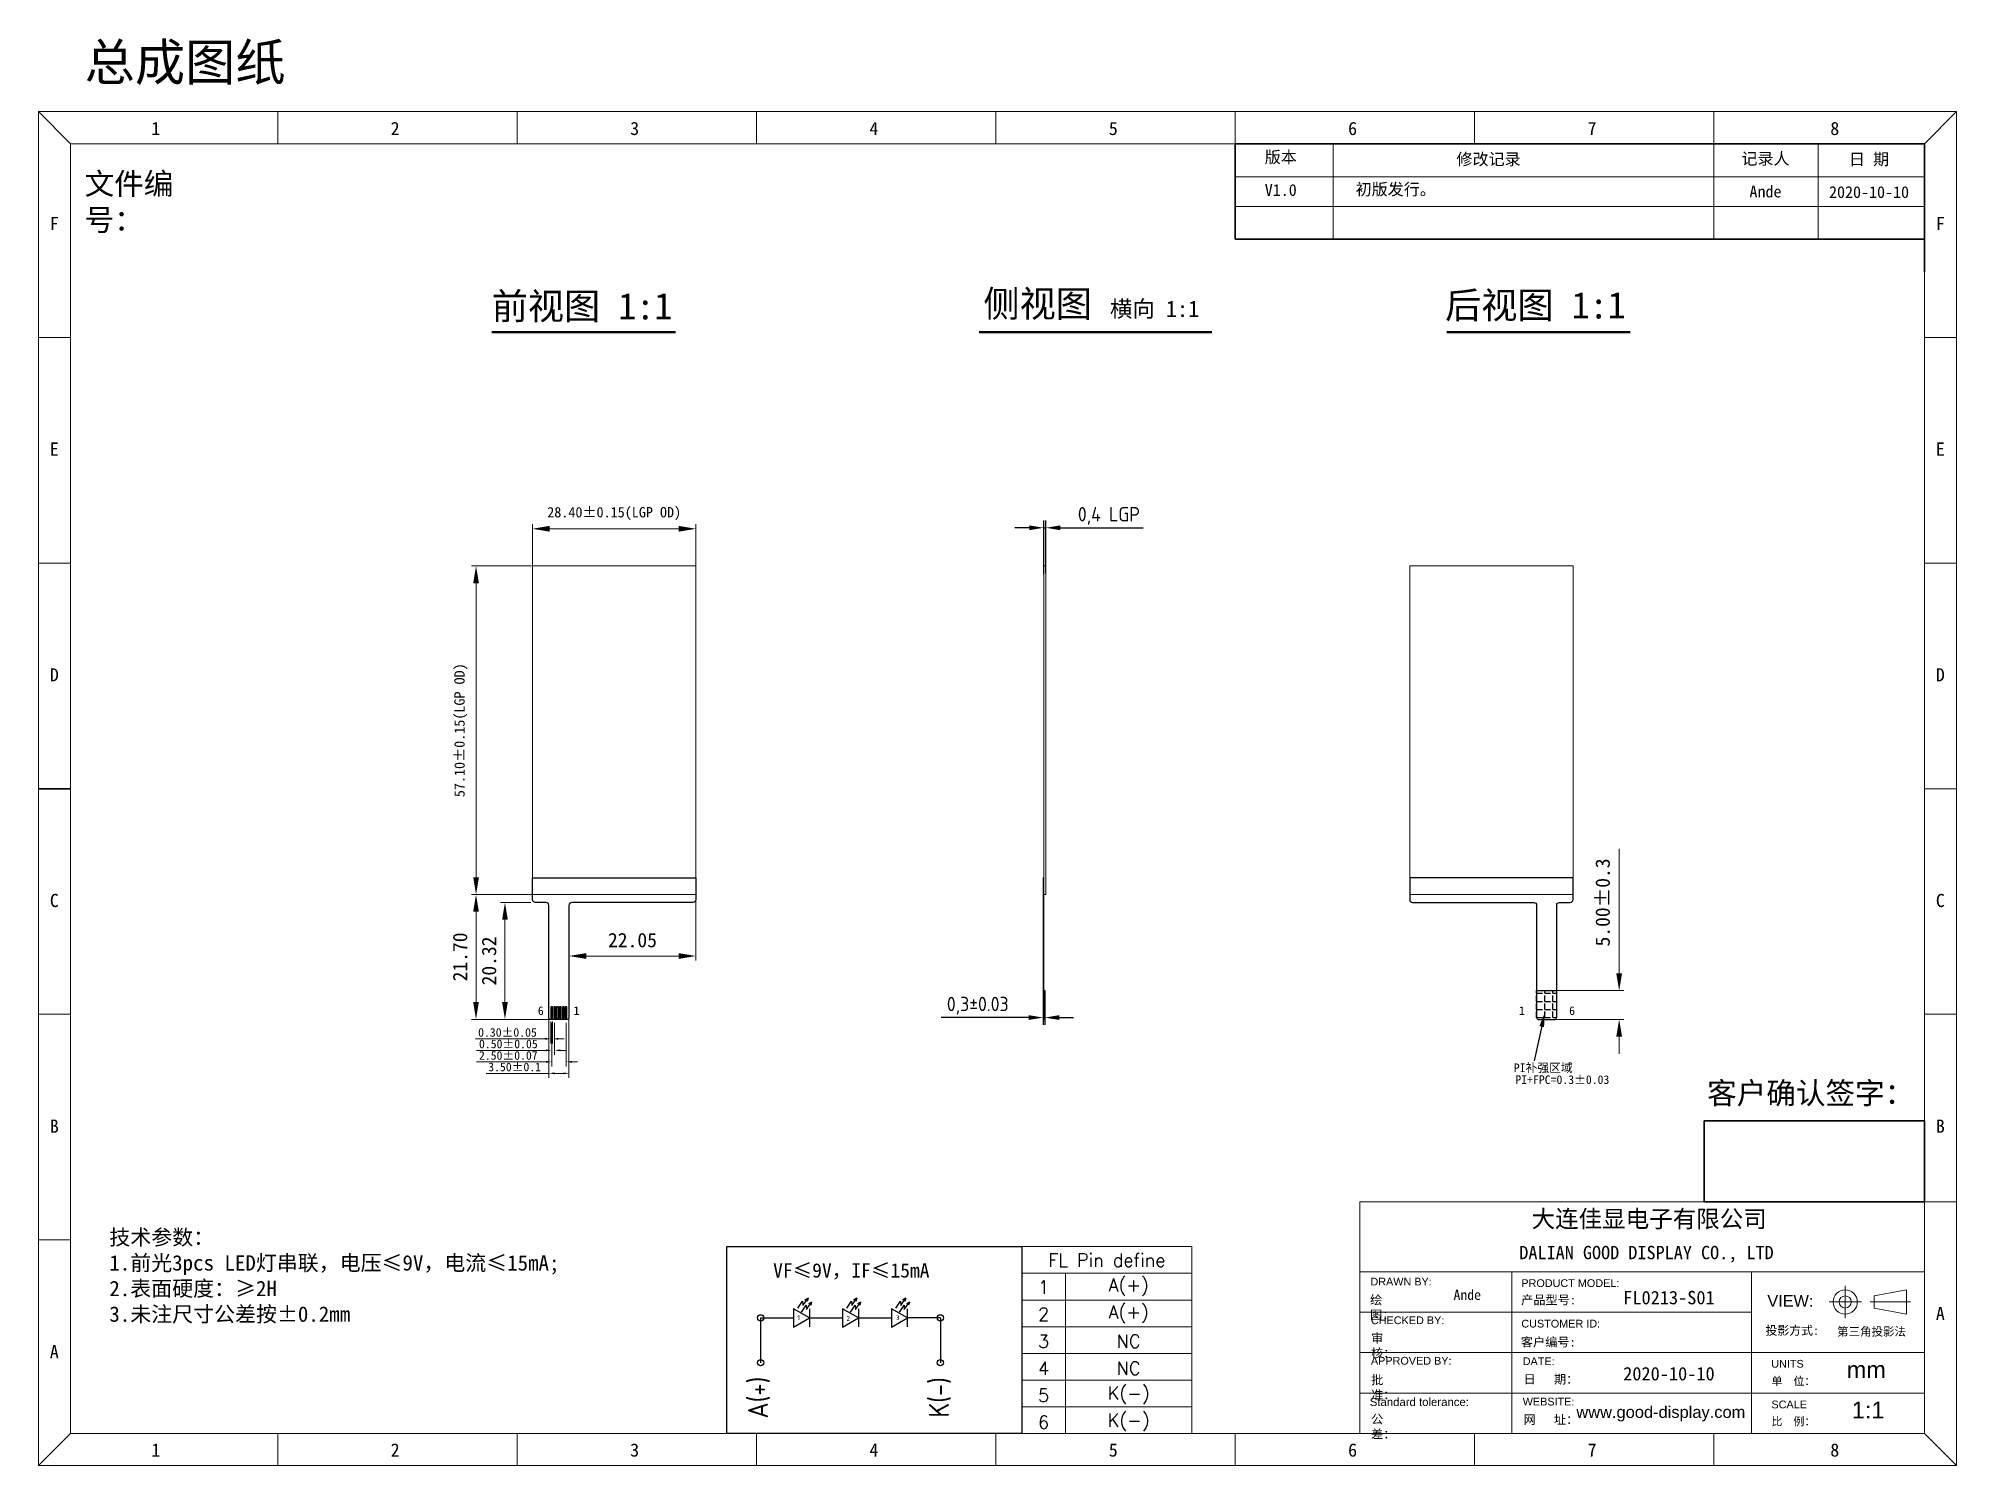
# Model space of a CAD drawing. Header units: millimetres. Extents: x 245 to 11675, y -5237 to 598.
# Drawn here: x 11342.1 to 11675.5, y -5236.6 to -4988.5 of the extents above; entities outside this region: 3.
import ezdxf
from ezdxf.enums import TextEntityAlignment as Align

# ---------------------------------------------------------------- set-up
doc = ezdxf.new("R2010")
doc.units = ezdxf.units.MM
for name, color, linetype, lineweight in [('1', 7, 'Continuous', 9), ('LG', 4, 'Continuous', 5), ('Sundenal', 4, 'Continuous', 20), ('文字', 2, 'Continuous', 20)]:
    doc.layers.add(name, color=color, linetype=linetype, lineweight=lineweight)
for name, color, linetype in [('COVERLENS', 2, 'Continuous'), ('DIM', 7, 'Continuous'), ('FPC', 5, 'Continuous'), ('SENSOR', 3, 'Continuous')]:
    doc.layers.add(name, color=color, linetype=linetype)
doc.styles.get("Standard").update_dxf_attribs({"font": 'isocp2.shx', "bigfont": 'extfont2.shx'})
doc.styles.add('STYLE1', font='arial.ttf')
doc.styles.add('YW-RD', font='romans.shx', dxfattribs={"bigfont": 'chineset.shx'})
doc.styles.add('宋体', font='')
doc.styles.get('宋体').set_extended_font_data('SimSun')
doc.dimstyles.new('ISO-25', dxfattribs={"dimtxt": 2.5, "dimasz": 2.5, "dimexe": 1.25, "dimexo": 0.625, "dimtad": 1, "dimdec": 1, "dimtxsty": 'Standard', "dimcen": 2.5, "dimadec": 0, "dimazin": 0, "dimtfac": 1, "dimtdec": 1, "dimtmove": 0, "dimatfit": 3, "dimfxl": 1, "dimarcsym": 0})
doc.dimstyles.new('Sundenal$0', dxfattribs={"dimtxt": 6, "dimasz": 3, "dimexe": 0.8, "dimexo": 0.8, "dimgap": 0.2, "dimtad": 1, "dimzin": 1, "dimdsep": 46, "dimtxsty": '宋体', "dimcen": 2.5, "dimadec": 0, "dimazin": 0, "dimtfac": 1, "dimtofl": 0, "dimtmove": 0, "dimatfit": 3, "dimfxl": 0.8, "dimtolj": 1, "dimlwd": 13, "dimlwe": 13, "dimarcsym": 0})

# ---------------------------------------------------------------- blocks, each defined once
blk = doc.blocks.new('sundenal')
at = {"layer": 'Sundenal', "color": 4}
for p, q in [((-856.5, 786.5), (-856.5, 805.7)), ((-429.2, 786.5), (-429.2, 805.7))]:
    blk.add_line(p, q, dxfattribs=at)
at = {"layer": 'Sundenal', "color": 4, "lineweight": 30}
blk.add_line((-1122.2, 402.8), (-1141.4, 402.8), dxfattribs=at)
at = {"layer": 'Sundenal', "ltscale": 0.2}
blk.add_line((-19.2, 19.2), (0, 0), dxfattribs=at)
at = {"layer": 'Sundenal', "color": 4}
for points in [[(-1122.2, 786.5), (-1141.4, 805.7)], [(-999, 805.7), (-999, 786.5)], [(-714.1, 805.7), (-714.1, 786.5)], [(-571.7, 805.7), (-571.7, 786.5)], [(-286.8, 805.7), (-286.8, 786.5)], [(-144.4, 805.7), (-144.4, 786.5)], [(-19.2, 786.5), (0, 805.7)], [(-1141.4, 671.4), (-1122.2, 671.4)], [(-19.2, 671.4), (0, 671.4)], [(-1141.4, 537.1), (-1122.2, 537.1)], [(-19.2, 537.1), (0, 537.1)], [(-19.2, 402.8), (0, 402.8)], [(-1141.4, 268.6), (-1122.2, 268.6)], [(-19.2, 268.6), (0, 268.6)], [(-19.2, 157), (0, 157)], [(-1141.4, 134.3), (-1122.2, 134.3)], [(-19.2, 115.3), (-202.5, 115.3), (-355.2, 115.3)], [(-264.7, 115.3), (-264.7, 19.2)], [(-355.2, 91.3), (-202.5, 91.3), (-122, 91.3)], [(-19.2, 43.2), (-202.5, 43.2), (-355.2, 43.2)], [(-1122.2, 19.2), (-1141.4, 0)], [(-999, 19.2), (-999, 0)], [(-856.5, 19.2), (-856.5, 0)], [(-714.1, 19.2), (-714.1, 0)], [(-571.7, 19.2), (-571.7, 0)], [(-429.2, 19.2), (-429.2, 0)], [(-286.8, 19.2), (-286.8, 0)], [(-144.4, 19.2), (-144.4, 0)]]:
    blk.add_lwpolyline(points, dxfattribs=at)
blk.add_lwpolyline([(-1141.4, 0), (0, 0), (0, 805.7), (-1141.4, 805.7)], close=True, dxfattribs=at)
at = {"layer": 'Sundenal', "ltscale": 0.2}
for points in [[(-19.2, 786.5), (-1122.2, 786.5), (-1122.2, 19.2), (-19.2, 19.2)], [(-19.2, 157), (-355.2, 157), (-355.2, 19.2), (-19.2, 19.2)]]:
    blk.add_lwpolyline(points, close=True, dxfattribs=at)
at = {"layer": 'Sundenal', "color": 4, "ltscale": 0.5}
for points in [[(-122, 115.3), (-122, 43.2), (-122, 19.2)], [(-66.3, 87.7), (-66.3, 107)], [(-75.9, 97.4), (-56.7, 97.4)], [(-27.4, 97.4), (-51.4, 97.4)], [(-355.2, 67.3), (-202.5, 67.3), (-91.9, 67.3), (-19.2, 67.3)]]:
    blk.add_lwpolyline(points, dxfattribs=at)
blk.add_lwpolyline([(-29.8, 104.6), (-29.8, 90.1), (-49, 93.7), (-49, 101)], close=True, dxfattribs=at)
for radius in [7.21, 3.61]:
    blk.add_circle((-66.3, 97.4), radius, dxfattribs=at)
at = {"layer": 'Sundenal', "color": 4, "style": '宋体'}
for s, p in [('1', (-1071.5, 795.7)), ('2', (-929.1, 795.7)), ('3', (-786.6, 795.7)), ('4', (-644.2, 795.7)), ('5', (-501.8, 795.7)), ('6', (-359.4, 795.7)), ('7', (-216.9, 795.7)), ('8', (-72.5, 795.7)), ('F', (-1131.9, 739.1)), ('F', (-9.7, 739.1)), ('E', (-1131.9, 604.9)), ('E', (-9.7, 604.9)), ('D', (-1131.9, 470.6)), ('D', (-9.7, 470.6)), ('C', (-1131.9, 336.3)), ('C', (-9.7, 336.3)), ('B', (-1131.9, 202)), ('B', (-9.7, 202)), ('A', (-9.7, 90.5)), ('A', (-1131.9, 67.8)), ('1', (-1071.5, 9.3)), ('2', (-929.1, 9.3)), ('3', (-786.6, 9.3)), ('4', (-644.2, 9.3)), ('5', (-501.8, 9.3)), ('6', (-359.4, 9.3)), ('7', (-216.9, 9.3)), ('8', (-72.5, 9.3))]:
    blk.add_text(s, height=7.85, dxfattribs=at).set_placement(p, align=Align.MIDDLE_CENTER)
at = {"layer": 'Sundenal', "color": 4}
for s, height, style, p in [('DALIAN GOOD DISPLAY CO., LTD', 7.945, '宋体', (-260.2, 126.8)), ('PRODUCT MODEL:', 4.61, 'STYLE1', (-259, 108.6)), ('CHECKED BY:', 4.61, 'STYLE1', (-348.5, 86.5)), ('CUSTOMER ID:', 4.61, 'STYLE1', (-259, 84.5)), ('APPROVED BY:', 4.61, 'STYLE1', (-348.5, 62.4))]:
    blk.add_text(s, height=height, dxfattribs=dict(at, style=style)).set_placement(p, align=Align.MIDDLE_LEFT)
at = {"layer": 'Sundenal', "color": 4, "ltscale": 0.5, "style": 'STYLE1'}
for s, height, p in [('DRAWN BY:', 4.61, (-348.8, 109.5)), ('VIEW:', 6.91, (-112.6, 98))]:
    blk.add_text(s, height=height, dxfattribs=at).set_placement(p, align=Align.MIDDLE_LEFT)
at = {"layer": 'Sundenal', "color": 4, "style": 'STYLE1'}
for s, p in [('DATE:', (-258.2, 59.8)), ('WEBSITE:', (-258.2, 35.8))]:
    blk.add_text(s, height=4.61, dxfattribs=at).set_placement(p)
at = {"layer": 'Sundenal', "color": 4, "ltscale": 0.5, "style": 'STYLE1'}
for s, p in [('UNITS', (-110.3, 58.3)), ('SCALE', (-110.2, 34.1))]:
    blk.add_text(s, height=4.61, dxfattribs=at).set_placement(p)
at = {"layer": 'Sundenal', "color": 4, "attachment_point": 1}
for s, insert, char_height, width, style in [('大连佳显电子有限公司', (-252.9, 152), 10.26, 178.739, '宋体'), ('{\\fSimSun|b0|i0|c134|p54;产品型号:}', (-259.1, 101.3), 5.314, 36.723, 'STYLE1'), ('{\\fSimSun|b0|i0|c134|p54;客户编号:}', (-259.3, 76.2), 5.314, 34.416, 'STYLE1'), ('{\\fSimSun|b0|i0|c134|p54;日   期：}', (-257.7, 54.1), 5.314, 35.853, 'STYLE1'), ('{\\fArial|b0|i0|c0|p34;Standard tolerance: }', (-349.2, 40.3), 4.84, 61.068, 'STYLE1'), ('{\\fSimSun|b0|i0|c134|p54;网   址：}', (-257.7, 30.1), 5.314, 35.853, 'STYLE1')]:
    blk.add_mtext(s, dxfattribs=dict(at, insert=insert, char_height=char_height, width=width, style=style))
at = {"layer": 'Sundenal', "color": 4, "ltscale": 0.5, "attachment_point": 1, "style": 'STYLE1'}
for s, insert, char_height, width in [('{\\fSimSun|b0|i0|c134|p54;绘   图：}', (-349, 101.3), 5.314, 29.675), ('{\\fNSimSun|b0|i0|c134|p49;投影方式:}', (-113.7, 83), 5.178, 35.331), ('{\\fSimSun|b0|i0|c134|p54;审   核：}', (-348.4, 78.5), 5.314, 30.373), ('{\\fArial|b0|i0|c0|p32;mm}', (-65.4, 62.1), 10, 23.139), ('{\\fSimSun|b0|i0|c134|p54;批   准：}', (-348.4, 53.7), 5.314, 30.375), ('{\\fNSimSun|b0|i0|c134|p49;单  位：}', (-110.2, 52.7), 4.794, 26.422), ('1:1', (-62.4, 38.1), 10, 19.29), ('{\\fSimSun|b0|i0|c134|p54;公    差：  }', (-348.4, 30.3), 5.314, 34.087), ('{\\fNSimSun|b0|i0|c134|p49;比  例：}', (-110.2, 28.7), 4.794, 25.483)]:
    blk.add_mtext(s, dxfattribs=dict(at, insert=insert, char_height=char_height, width=width))
at = {"layer": 'Sundenal', "color": 4, "lineweight": 30, "insert": (-71.1, 82.3), "char_height": 5, "width": 45.19, "attachment_point": 1, "style": '宋体'}
blk.add_mtext('第三角投影法', dxfattribs=at)
at = {"layer": 'Sundenal', "color": 4, "insert": (-176, 35.4), "char_height": 7, "width": 71.82, "attachment_point": 2}
blk.add_mtext('{\\fArial|b0|i0|c0|p34;www.good-display.com}', dxfattribs=at)
blk = doc.blocks.new('*D2')
at = {"layer": 'Defpoints', "color": 0, "transparency": 16777216}
for p in [(11430.82, -5157.59), (11434.32, -5157.59), (11430.82, -5168.4)]:
    blk.add_point(p, dxfattribs=at)
at = {"layer": 'DIM', "color": 0, "lineweight": 13, "transparency": 16777216}
for p, q in [((11430.82, -5158.39), (11430.82, -5169.2)), ((11434.32, -5158.39), (11434.32, -5169.2))]:
    blk.add_line(p, q, dxfattribs=at)
at = {"layer": 'DIM', "color": 0, "lineweight": 18, "transparency": 16777216}
for p, q in [((11430.82, -5168.4), (11419.91, -5168.4)), ((11433.32, -5168.4), (11431.82, -5168.4))]:
    blk.add_line(p, q, dxfattribs=at)
at = {"layer": 'DIM', "color": 0, "transparency": 16777216}
for points in [[(11431.82, -5168.23), (11431.82, -5168.56), (11430.82, -5168.4)], [(11433.32, -5168.23), (11433.32, -5168.56), (11434.32, -5168.4)]]:
    blk.add_solid(points, dxfattribs=at)
at = {"layer": 'DIM', "color": 0, "lineweight": 30, "transparency": 16777216, "insert": (11424.87, -5167.29), "char_height": 1.5, "attachment_point": 5, "style": '宋体'}
blk.add_mtext('\\A1;3.50±0.1', dxfattribs=at)
blk = doc.blocks.new('*D3')
at = {"layer": 'Defpoints', "color": 0, "transparency": 16777216}
for p in [(11431.32, -5158.82), (11433.82, -5158.82), (11431.32, -5166.4)]:
    blk.add_point(p, dxfattribs=at)
at = {"layer": 'DIM', "color": 0, "lineweight": 13, "transparency": 16777216}
for p, q in [((11431.32, -5159.62), (11431.32, -5167.2)), ((11433.82, -5159.62), (11433.82, -5167.2))]:
    blk.add_line(p, q, dxfattribs=at)
at = {"layer": 'DIM', "color": 0, "lineweight": 18, "transparency": 16777216}
for p, q in [((11430.32, -5166.4), (11418.23, -5166.4)), ((11434.82, -5166.4), (11435.82, -5166.4))]:
    blk.add_line(p, q, dxfattribs=at)
at = {"layer": 'DIM', "color": 0, "transparency": 16777216}
for points in [[(11430.32, -5166.23), (11430.32, -5166.56), (11431.32, -5166.4)], [(11434.82, -5166.23), (11434.82, -5166.56), (11433.82, -5166.4)]]:
    blk.add_solid(points, dxfattribs=at)
at = {"layer": 'DIM', "color": 0, "lineweight": 30, "transparency": 16777216, "insert": (11423.78, -5165.29), "char_height": 1.5, "attachment_point": 5, "style": '宋体'}
blk.add_mtext('\\A1;2.50±0.07', dxfattribs=at)
blk = doc.blocks.new('*D4')
at = {"layer": 'Defpoints', "color": 0, "transparency": 16777216}
for p in [(11431.32, -5158.82), (11431.82, -5158.82), (11431.32, -5164.4)]:
    blk.add_point(p, dxfattribs=at)
at = {"layer": 'DIM', "color": 0, "lineweight": 13, "transparency": 16777216}
for p, q in [((11431.32, -5159.62), (11431.32, -5165.2)), ((11431.82, -5159.62), (11431.82, -5165.2))]:
    blk.add_line(p, q, dxfattribs=at)
at = {"layer": 'DIM', "color": 0, "lineweight": 18, "transparency": 16777216}
for p, q in [((11430.32, -5164.4), (11418.23, -5164.4)), ((11432.82, -5164.4), (11433.82, -5164.4))]:
    blk.add_line(p, q, dxfattribs=at)
at = {"layer": 'DIM', "color": 0, "transparency": 16777216}
for points in [[(11430.32, -5164.23), (11430.32, -5164.56), (11431.32, -5164.4)], [(11432.82, -5164.23), (11432.82, -5164.56), (11431.82, -5164.4)]]:
    blk.add_solid(points, dxfattribs=at)
at = {"layer": 'DIM', "color": 0, "lineweight": 30, "transparency": 16777216, "insert": (11423.78, -5163.29), "char_height": 1.5, "attachment_point": 5, "style": '宋体'}
blk.add_mtext('\\A1;0.50±0.05', dxfattribs=at)
blk = doc.blocks.new('*D5')
at = {"layer": 'Defpoints', "color": 0, "transparency": 16777216}
for p in [(11431.17, -5158.56), (11431.47, -5158.56), (11431.17, -5162.4)]:
    blk.add_point(p, dxfattribs=at)
at = {"layer": 'DIM', "color": 0, "lineweight": 13, "transparency": 16777216}
for p, q in [((11431.17, -5159.36), (11431.17, -5163.2)), ((11431.47, -5159.36), (11431.47, -5163.2))]:
    blk.add_line(p, q, dxfattribs=at)
at = {"layer": 'DIM', "color": 0, "lineweight": 18, "transparency": 16777216}
for p, q in [((11430.17, -5162.4), (11418.08, -5162.4)), ((11432.47, -5162.4), (11433.47, -5162.4))]:
    blk.add_line(p, q, dxfattribs=at)
at = {"layer": 'DIM', "color": 0, "transparency": 16777216}
for points in [[(11430.17, -5162.23), (11430.17, -5162.56), (11431.17, -5162.4)], [(11432.47, -5162.23), (11432.47, -5162.56), (11431.47, -5162.4)]]:
    blk.add_solid(points, dxfattribs=at)
at = {"layer": 'DIM', "color": 0, "lineweight": 30, "transparency": 16777216, "insert": (11423.63, -5161.29), "char_height": 1.5, "attachment_point": 5, "style": '宋体'}
blk.add_mtext('\\A1;0.30±0.05', dxfattribs=at)
blk = doc.blocks.new('*D6')
at = {"layer": 'Defpoints', "color": 0, "transparency": 16777216}
for p in [(11604.22, -5154.02), (11616.82, -5154.02), (11604.22, -5159.02)]:
    blk.add_point(p, dxfattribs=at)
at = {"layer": 'DIM', "color": 0, "lineweight": 13, "transparency": 16777216}
for p, q in [((11616.82, -5151.02), (11616.82, -5129.36)), ((11605.02, -5154.02), (11617.62, -5154.02)), ((11605.02, -5159.02), (11617.62, -5159.02)), ((11616.82, -5162.02), (11616.82, -5165.02))]:
    blk.add_line(p, q, dxfattribs=at)
at = {"layer": 'DIM', "color": 0, "transparency": 16777216}
for points in [[(11616.32, -5151.02), (11617.32, -5151.02), (11616.82, -5154.02)], [(11616.32, -5162.02), (11617.32, -5162.02), (11616.82, -5159.02)]]:
    blk.add_solid(points, dxfattribs=at)
at = {"layer": 'DIM', "color": 0, "lineweight": 30, "transparency": 16777216, "insert": (11613.97, -5138.69), "char_height": 2.5, "attachment_point": 5, "rotation": 90, "style": '宋体'}
blk.add_mtext('\\A1;5.00±0.3', dxfattribs=at)
blk = doc.blocks.new('*D9')
at = {"layer": 'Defpoints', "color": 0, "transparency": 16777216}
for p in [(11456.37, -5073.75), (11427.97, -5082.13), (11456.37, -5081.57)]:
    blk.add_point(p, dxfattribs=at)
at = {"layer": 'DIM', "color": 0, "lineweight": 13, "transparency": 16777216}
for p, q in [((11427.97, -5081.33), (11427.97, -5072.95)), ((11456.37, -5080.77), (11456.37, -5072.95)), ((11430.97, -5073.75), (11453.37, -5073.75))]:
    blk.add_line(p, q, dxfattribs=at)
at = {"layer": 'DIM', "color": 0, "transparency": 16777216}
for points in [[(11430.97, -5073.25), (11430.97, -5074.25), (11427.97, -5073.75)], [(11453.37, -5073.25), (11453.37, -5074.25), (11456.37, -5073.75)]]:
    blk.add_solid(points, dxfattribs=at)
at = {"layer": 'DIM', "color": 0, "lineweight": 30, "transparency": 16777216, "insert": (11442.17, -5071.11), "char_height": 3, "attachment_point": 5, "style": '宋体'}
blk.add_mtext('\\A1;{\\H0.6x;28.40±0.15(LGP OD)}', dxfattribs=at)
blk = doc.blocks.new('*D13')
at = {"layer": 'Defpoints', "color": 0, "transparency": 16777216}
for p in [(11418.17, -5080.21), (11428.6, -5080.21), (11429.22, -5137.31)]:
    blk.add_point(p, dxfattribs=at)
at = {"layer": 'DIM', "color": 0, "lineweight": 13, "transparency": 16777216}
for p, q in [((11427.8, -5080.21), (11417.37, -5080.21)), ((11418.17, -5134.31), (11418.17, -5083.21)), ((11428.42, -5137.31), (11417.37, -5137.31))]:
    blk.add_line(p, q, dxfattribs=at)
at = {"layer": 'DIM', "color": 0, "transparency": 16777216}
for points in [[(11417.67, -5083.21), (11418.67, -5083.21), (11418.17, -5080.21)], [(11417.67, -5134.31), (11418.67, -5134.31), (11418.17, -5137.31)]]:
    blk.add_solid(points, dxfattribs=at)
at = {"layer": 'DIM', "color": 0, "lineweight": 30, "transparency": 16777216, "insert": (11415.53, -5108.76), "char_height": 3, "attachment_point": 5, "rotation": 90, "style": '宋体'}
blk.add_mtext('\\A1;{\\H0.6x;57.10±0.15(LGP OD)}', dxfattribs=at)
blk = doc.blocks.new('*D19')
at = {"layer": 'COVERLENS', "color": 0, "lineweight": -2, "ltscale": 0.2, "transparency": 16777216}
for p, q in [((11514.21, -5158.7), (11498.98, -5158.7)), ((11516.71, -5158.45), (11516.71, -5159.95)), ((11517.01, -5158.7), (11516.71, -5158.7)), ((11517.01, -5158.45), (11517.01, -5159.95)), ((11519.51, -5158.7), (11522.01, -5158.7))]:
    blk.add_line(p, q, dxfattribs=at)
at = {"layer": 'COVERLENS', "color": 0, "ltscale": 0.2, "transparency": 16777216}
for points in [[(11514.21, -5158.28), (11514.21, -5159.11), (11516.71, -5158.7)], [(11519.51, -5158.28), (11519.51, -5159.11), (11517.01, -5158.7)]]:
    blk.add_solid(points, dxfattribs=at)
at = {"layer": 'Defpoints', "color": 0, "ltscale": 0.2, "transparency": 16777216}
for p in [(11516.71, -5157.83), (11516.71, -5158.7), (11517.01, -5157.83)]:
    blk.add_point(p, dxfattribs=at)
at = {"layer": 'COVERLENS', "color": 0, "ltscale": 0.2, "transparency": 16777216, "insert": (11505.35, -5156.63), "char_height": 2.5, "attachment_point": 5}
blk.add_mtext('0,3{\\Fisocp2,extfont2|c134;%%P0.03}', dxfattribs=at)
blk = doc.blocks.new('*D22')
at = {"layer": 'Defpoints', "color": 0, "ltscale": 0.2, "transparency": 16777216}
for p in [(11517.21, -5073.57), (11516.81, -5082.24), (11517.21, -5082.07)]:
    blk.add_point(p, dxfattribs=at)
at = {"layer": 'DIM', "color": 0, "lineweight": -2, "ltscale": 0.2, "transparency": 16777216}
for p, q in [((11514.31, -5073.57), (11511.81, -5073.57)), ((11516.81, -5081.62), (11516.81, -5072.32)), ((11516.81, -5073.57), (11517.21, -5073.57)), ((11517.21, -5081.45), (11517.21, -5072.32)), ((11519.71, -5073.57), (11534.09, -5073.57))]:
    blk.add_line(p, q, dxfattribs=at)
at = {"layer": 'DIM', "color": 0, "ltscale": 0.2, "transparency": 16777216}
for points in [[(11514.31, -5073.16), (11514.31, -5073.99), (11516.81, -5073.57)], [(11519.71, -5073.16), (11519.71, -5073.99), (11517.21, -5073.57)]]:
    blk.add_solid(points, dxfattribs=at)
at = {"layer": 'DIM', "color": 0, "ltscale": 0.2, "transparency": 16777216, "insert": (11528.15, -5071.51), "char_height": 2.5, "attachment_point": 5}
blk.add_mtext('0,4{\\Fisocp2,extfont2|c134; LGP}', dxfattribs=at)
blk = doc.blocks.new('*D25')
at = {"layer": 'Defpoints', "color": 0, "transparency": 16777216}
for p in [(11423.19, -5138.7), (11428.47, -5138.7), (11432.57, -5159.02)]:
    blk.add_point(p, dxfattribs=at)
at = {"layer": 'DIM', "color": 0, "lineweight": 13, "transparency": 16777216}
for p, q in [((11427.67, -5138.7), (11422.39, -5138.7)), ((11423.19, -5156.02), (11423.19, -5141.7)), ((11431.77, -5159.02), (11422.39, -5159.02))]:
    blk.add_line(p, q, dxfattribs=at)
at = {"layer": 'DIM', "color": 0, "transparency": 16777216}
for points in [[(11422.69, -5141.7), (11423.69, -5141.7), (11423.19, -5138.7)], [(11422.69, -5156.02), (11423.69, -5156.02), (11423.19, -5159.02)]]:
    blk.add_solid(points, dxfattribs=at)
at = {"layer": 'DIM', "color": 0, "lineweight": 30, "transparency": 16777216, "insert": (11420.44, -5148.86), "char_height": 2.5, "attachment_point": 5, "rotation": 90, "style": '宋体'}
blk.add_mtext('\\A1;20.32', dxfattribs=at)
blk = doc.blocks.new('*D27')
at = {"layer": 'COVERLENS', "color": 0, "lineweight": 13, "ltscale": 0.2, "transparency": 16777216}
for p, q in [((11427.17, -5137.31), (11417.36, -5137.31)), ((11418.16, -5140.31), (11418.16, -5156.02)), ((11430.32, -5159.02), (11417.36, -5159.02))]:
    blk.add_line(p, q, dxfattribs=at)
at = {"layer": 'COVERLENS', "color": 0, "ltscale": 0.2, "transparency": 16777216}
for points in [[(11417.66, -5140.31), (11418.66, -5140.31), (11418.16, -5137.31)], [(11417.66, -5156.02), (11418.66, -5156.02), (11418.16, -5159.02)]]:
    blk.add_solid(points, dxfattribs=at)
at = {"layer": 'Defpoints', "color": 0, "ltscale": 0.2, "transparency": 16777216}
for p in [(11427.97, -5137.31), (11418.16, -5159.02), (11431.12, -5159.02)]:
    blk.add_point(p, dxfattribs=at)
at = {"layer": 'COVERLENS', "color": 0, "ltscale": 0.2, "transparency": 16777216, "insert": (11415.41, -5148.16), "char_height": 2.5, "attachment_point": 5, "rotation": 90, "style": '宋体'}
blk.add_mtext('\\A1;21.70', dxfattribs=at)
blk = doc.blocks.new('*D28')
at = {"layer": 'COVERLENS', "color": 0, "lineweight": 13, "ltscale": 0.2, "transparency": 16777216}
for p, q in [((11434.32, -5140), (11434.32, -5148.8)), ((11456.37, -5138.11), (11456.37, -5148.8)), ((11437.32, -5148), (11453.37, -5148))]:
    blk.add_line(p, q, dxfattribs=at)
at = {"layer": 'COVERLENS', "color": 0, "ltscale": 0.2, "transparency": 16777216}
for points in [[(11437.32, -5147.5), (11437.32, -5148.5), (11434.32, -5148)], [(11453.37, -5147.5), (11453.37, -5148.5), (11456.37, -5148)]]:
    blk.add_solid(points, dxfattribs=at)
at = {"layer": 'Defpoints', "color": 0, "ltscale": 0.2, "transparency": 16777216}
for p in [(11434.32, -5139.2), (11456.37, -5137.31), (11456.37, -5148)]:
    blk.add_point(p, dxfattribs=at)
at = {"layer": 'COVERLENS', "color": 0, "ltscale": 0.2, "transparency": 16777216, "insert": (11445.35, -5145.25), "char_height": 2.5, "attachment_point": 5, "style": '宋体'}
blk.add_mtext('\\A1;22.05', dxfattribs=at)

msp = doc.modelspace()

# ---------------------------------------------------------------- hatches: boundary and pattern name
at = {"layer": 'FPC', "ltscale": 0.2}
h = msp.add_hatch(dxfattribs=at)
h.set_pattern_fill('ANGLE', color=256, scale=0.2, style=0)
h.set_pattern_definition([(0, (-142.0984, -376.7429), (0, 1.397), [1.016, -0.381]), (90, (-142.0984, -376.7429), (-1.397, 9e-17), [1.016, -0.381])])
h.paths.add_polyline_path([(11602.772, -5159.015), (11605.672, -5159.015, 0.4142136), (11605.972, -5158.715), (11605.972, -5154.015), (11602.472, -5154.015), (11602.472, -5158.715, 0.4142136)])

# ---------------------------------------------------------------- linework, layer by layer
for p, q in [((11474.103, -5209.179), (11474.925, -5207.965)), ((11474.103, -5209.179), (11474.925, -5207.965)), ((11474.732, -5209.876), (11475.554, -5208.662)), ((11474.732, -5209.876), (11475.554, -5208.662)), ((11474.925, -5207.965), (11474.967, -5208.759)), ((11474.925, -5207.965), (11474.967, -5208.759)), ((11474.967, -5208.759), (11475.857, -5207.444)), ((11474.967, -5208.759), (11475.857, -5207.444)), ((11475.857, -5207.444), (11475.267, -5207.786)), ((11475.857, -5207.444), (11475.267, -5207.786)), ((11475.554, -5208.662), (11475.596, -5209.455)), ((11475.554, -5208.662), (11475.596, -5209.455)), ((11475.596, -5209.455), (11476.486, -5208.14)), ((11475.596, -5209.455), (11476.486, -5208.14)), ((11475.857, -5207.444), (11475.697, -5208.055)), ((11475.857, -5207.444), (11475.697, -5208.055)), ((11476.486, -5208.14), (11475.955, -5208.448)), ((11476.486, -5208.14), (11475.955, -5208.448)), ((11476.116, -5209.309), (11476.116, -5212.46)), ((11476.116, -5209.309), (11476.116, -5212.46)), ((11476.486, -5208.14), (11476.342, -5208.69)), ((11476.486, -5208.14), (11476.342, -5208.69)), ((11482.602, -5209.179), (11483.424, -5207.965)), ((11482.602, -5209.179), (11483.424, -5207.965)), ((11483.231, -5209.876), (11484.053, -5208.662)), ((11483.231, -5209.876), (11484.053, -5208.662)), ((11483.424, -5207.965), (11483.466, -5208.759)), ((11483.424, -5207.965), (11483.466, -5208.759)), ((11483.466, -5208.759), (11484.356, -5207.444)), ((11483.466, -5208.759), (11484.356, -5207.444)), ((11484.356, -5207.444), (11483.766, -5207.786)), ((11484.356, -5207.444), (11483.766, -5207.786)), ((11484.053, -5208.662), (11484.095, -5209.455)), ((11484.053, -5208.662), (11484.095, -5209.455)), ((11484.095, -5209.455), (11484.985, -5208.14)), ((11484.095, -5209.455), (11484.985, -5208.14)), ((11484.356, -5207.444), (11484.196, -5208.055)), ((11484.356, -5207.444), (11484.196, -5208.055)), ((11484.985, -5208.14), (11484.454, -5208.448)), ((11484.985, -5208.14), (11484.454, -5208.448)), ((11484.615, -5209.309), (11484.615, -5212.46)), ((11484.615, -5209.309), (11484.615, -5212.46)), ((11484.985, -5208.14), (11484.842, -5208.69)), ((11484.985, -5208.14), (11484.842, -5208.69)), ((11491.102, -5209.179), (11491.924, -5207.965)), ((11491.102, -5209.179), (11491.924, -5207.965)), ((11491.731, -5209.876), (11492.553, -5208.662)), ((11491.731, -5209.876), (11492.553, -5208.662)), ((11491.924, -5207.965), (11491.966, -5208.759)), ((11491.924, -5207.965), (11491.966, -5208.759)), ((11491.966, -5208.759), (11492.856, -5207.444)), ((11491.966, -5208.759), (11492.856, -5207.444)), ((11492.856, -5207.444), (11492.266, -5207.786)), ((11492.856, -5207.444), (11492.266, -5207.786)), ((11492.553, -5208.662), (11492.595, -5209.455)), ((11492.553, -5208.662), (11492.595, -5209.455)), ((11492.595, -5209.455), (11493.485, -5208.14)), ((11492.595, -5209.455), (11493.485, -5208.14)), ((11492.856, -5207.444), (11492.696, -5208.055)), ((11492.856, -5207.444), (11492.696, -5208.055)), ((11493.485, -5208.14), (11492.954, -5208.448)), ((11493.485, -5208.14), (11492.954, -5208.448)), ((11493.115, -5209.309), (11493.115, -5212.46)), ((11493.115, -5209.309), (11493.115, -5212.46)), ((11493.485, -5208.14), (11493.341, -5208.69)), ((11493.485, -5208.14), (11493.341, -5208.69)), ((11467.62, -5210.886), (11473.356, -5210.886)), ((11467.62, -5210.886), (11467.62, -5218.675)), ((11476.12, -5210.886), (11481.855, -5210.886)), ((11484.619, -5210.886), (11490.354, -5210.886)), ((11498.854, -5210.886), (11493.118, -5210.886)), ((11498.854, -5210.886), (11498.854, -5218.675))]:
    msp.add_line(p, q)
for points in [[(11476.12, -5210.886), (11473.356, -5209.29), (11473.356, -5212.482)], [(11476.12, -5210.886), (11473.356, -5209.29), (11473.356, -5212.482)], [(11484.619, -5210.886), (11481.855, -5209.29), (11481.855, -5212.482)], [(11484.619, -5210.886), (11481.855, -5209.29), (11481.855, -5212.482)], [(11493.118, -5210.886), (11490.354, -5209.29), (11490.354, -5212.482)], [(11493.118, -5210.886), (11490.354, -5209.29), (11490.354, -5212.482)]]:
    msp.add_lwpolyline(points, close=True)
for centre in [(11467.62, -5210.886), (11498.854, -5210.886), (11467.62, -5218.675), (11498.854, -5218.675)]:
    msp.add_circle(centre, 0.544)
at = {"layer": '1', "color": 1}
for p, q in [((11520.586, -5207.784), (11520.586, -5203.147)), ((11520.586, -5212.42), (11520.586, -5207.784)), ((11520.586, -5217.057), (11520.586, -5212.42)), ((11520.586, -5221.694), (11520.586, -5217.057)), ((11520.586, -5226.331), (11520.586, -5221.694)), ((11520.586, -5230.967), (11520.586, -5226.331))]:
    msp.add_line(p, q, dxfattribs=at)
for points in [[(11513.016, -5198.51), (11513.016, -5203.147), (11542.557, -5203.147), (11542.557, -5198.51)], [(11513.016, -5203.147), (11513.016, -5207.784), (11542.557, -5207.784), (11542.557, -5203.147)], [(11513.016, -5207.784), (11513.016, -5212.42), (11542.557, -5212.42), (11542.557, -5207.784)], [(11513.016, -5212.42), (11513.016, -5217.057), (11542.557, -5217.057), (11542.557, -5212.42)], [(11513.016, -5217.057), (11513.016, -5221.694), (11542.557, -5221.694), (11542.557, -5217.057)], [(11513.016, -5221.694), (11513.016, -5226.331), (11542.557, -5226.331), (11542.557, -5221.694)], [(11513.016, -5226.331), (11513.016, -5230.967), (11542.557, -5230.967), (11542.557, -5226.331)]]:
    msp.add_lwpolyline(points, close=True, dxfattribs=at)
at = {"layer": 'COVERLENS', "color": 0, "ltscale": 0.2}
msp.add_lwpolyline([(11461.74, -5198.51), (11513.016, -5198.51), (11513.016, -5230.967), (11461.74, -5230.967)], close=True, dxfattribs=at)
at = {"layer": 'DIM', "lineweight": 30, "ltscale": 0.2, "const_width": 0.461}
for points in [[(11420.888, -5039.58), (11452.847, -5039.58)], [(11505.543, -5039.58), (11546.072, -5039.58)], [(11586.832, -5039.58), (11618.76, -5039.58)]]:
    msp.add_lwpolyline(points, dxfattribs=at)
at = {"layer": 'FPC', "ltscale": 0.2}
for points in [[(11430.821, -5139.195, 0.4142136), (11430.321, -5138.695), (11428.47, -5138.695, -0.4142136), (11427.97, -5138.195), (11427.97, -5134.395), (11456.37, -5134.395), (11456.37, -5138.195, -0.4142136), (11455.87, -5138.695), (11434.821, -5138.695, 0.4142136), (11434.321, -5139.195), (11434.321, -5158.715, -0.4142136), (11434.021, -5159.015), (11431.121, -5159.015, -0.4142136), (11430.821, -5158.715)], [(11605.972, -5139.195, -0.4142136), (11606.472, -5138.695), (11608.323, -5138.695, 0.4142136), (11608.823, -5138.195), (11608.823, -5134.395), (11580.423, -5134.395), (11580.423, -5138.195, 0.4142136), (11580.923, -5138.695), (11601.972, -5138.695, -0.4142136), (11602.472, -5139.195), (11602.472, -5158.715, 0.4142136), (11602.772, -5159.015), (11605.672, -5159.015, 0.4142136), (11605.972, -5158.715)]]:
    msp.add_lwpolyline(points, format="xyb", close=True, dxfattribs=at)
for points in [[(11516.813, -5134.412), (11516.713, -5134.412), (11516.713, -5158.995), (11516.813, -5158.995)], [(11431.171, -5158.815), (11431.471, -5158.815), (11431.471, -5156.815), (11431.171, -5156.815)], [(11431.671, -5158.815), (11431.971, -5158.815), (11431.971, -5156.815), (11431.671, -5156.815)], [(11432.171, -5158.815), (11432.471, -5158.815), (11432.471, -5156.815), (11432.171, -5156.815)], [(11432.671, -5158.815), (11432.971, -5158.815), (11432.971, -5156.815), (11432.671, -5156.815)], [(11433.171, -5158.815), (11433.471, -5158.815), (11433.471, -5156.815), (11433.171, -5156.815)], [(11433.671, -5158.815), (11433.971, -5158.815), (11433.971, -5156.815), (11433.671, -5156.815)], [(11516.813, -5153.995), (11517.014, -5153.995), (11517.014, -5158.995), (11516.813, -5158.995)]]:
    msp.add_lwpolyline(points, close=True, dxfattribs=at)
msp.add_lwpolyline([(11602.472, -5154.015), (11605.972, -5154.015)], dxfattribs=at)
at = {"layer": 'LG', "ltscale": 0.2}
for points in [[(11427.97, -5137.312), (11456.37, -5137.312), (11456.37, -5080.212), (11427.97, -5080.212), (11427.97, -5137.312)], [(11516.813, -5137.312), (11517.213, -5137.312), (11517.213, -5080.212), (11516.813, -5080.212)], [(11608.823, -5137.312), (11580.423, -5137.312), (11580.423, -5080.212), (11608.823, -5080.212), (11608.823, -5137.312)]]:
    msp.add_lwpolyline(points, close=True, dxfattribs=at)
at = {"layer": '文字', "lineweight": 30}
for p, q in [((11669.864, -5006.868), (11550.099, -5006.868)), ((11550.099, -5006.868), (11550.099, -5023.397)), ((11669.864, -5029.08), (11669.864, -5006.868)), ((11550.099, -5023.397), (11669.864, -5023.397))]:
    msp.add_line(p, q, dxfattribs=at)
at = {"layer": '文字'}
for points in [[(11567.098, -5023.397), (11567.098, -5006.832)], [(11633.289, -5023.397), (11633.289, -5006.868)], [(11651.389, -5023.397), (11651.389, -5006.868)], [(11550.099, -5012.587), (11669.864, -5012.587)], [(11550.099, -5017.714), (11669.864, -5017.714)], [(11550.099, -5023.397), (11669.864, -5023.397)]]:
    msp.add_lwpolyline(points, dxfattribs=at)
at = {"layer": '文字', "color": 0, "lineweight": 30}
msp.add_lwpolyline([(11631.571, -5176.663), (11669.864, -5176.663), (11669.864, -5190.704), (11631.571, -5190.704)], close=True, dxfattribs=at)

# ---------------------------------------------------------------- block references
at = {"layer": 'Sundenal', "xscale": 0.2920650670084797, "yscale": 0.2920650670084797, "zscale": 0.2920650670084797}
msp.add_blockref('sundenal', (11675.466, -5236.57), dxfattribs=at)

# ---------------------------------------------------------------- texts
for s, width, p, p2 in [('1', 2.09315, (11473.939, -5211.252), (11474.548, -5211.252)), ('2', 1.200872, (11482.536, -5211.412), (11483.145, -5211.412)), ('3', 1.238715, (11491.14, -5211.255), (11491.749, -5211.255))]:
    msp.add_text(s, height=0.831, dxfattribs=dict(width=width)).set_placement(p, p2, align=Align.FIT)
for s, p in [('A(+)', (11468.901, -5228.383)), ('K(-)', (11500.356, -5228.231))]:
    msp.add_text(s, height=3.4773, rotation=90).set_placement(p)
at = {"insert": (245.141, 598.259), "char_height": 3, "attachment_point": 1}
msp.add_mtext('\\A1;', dxfattribs=at)
at = {"color": 3, "insert": (2441.431, -1482.882), "char_height": 5, "attachment_point": 1}
msp.add_mtext('\\A1;', dxfattribs=at)
at = {"color": 1, "insert": (2324.691, -1529.782), "char_height": 5, "attachment_point": 9}
msp.add_mtext('\\A1;', dxfattribs=at)
at = {"layer": '1', "attachment_point": 5, "style": 'YW-RD'}
for s, insert, char_height, width in [('{\\Fromans,chineset|c134;FL} Pin define', (11527.787, -5200.859), 2.27084, 29.54051), ('{\\Fromans,chineset|c134;A(+)}', (11531.571, -5205.556), 2.27084, 21.97104), ('1', (11516.801, -5205.556), 2.271, 7.56947), ('1', (11516.801, -5205.556), 2.271, 7.56947), ('2', (11516.801, -5210.253), 2.271, 7.56947), ('{\\Fromans,chineset|c134;A(+)}', (11531.571, -5210.253), 2.27084, 21.97104), ('3', (11516.801, -5214.95), 2.271, 7.56947), ('{\\Fromans,chineset|c134;NC}', (11531.571, -5214.95), 2.27084, 21.97104), ('4', (11516.801, -5219.647), 2.271, 7.56947), ('{\\Fromans,chineset|c134;NC}', (11531.571, -5219.647), 2.27084, 21.97104), ('5', (11516.801, -5224.344), 2.271, 7.56947), ('{\\Fromans,chineset|c134;K(-)}', (11531.571, -5224.344), 2.27084, 21.97104), ('6', (11516.801, -5229.041), 2.271, 7.56947), ('{\\Fromans,chineset|c134;K(-)}', (11531.571, -5229.041), 2.27084, 21.97104)]:
    msp.add_mtext(s, dxfattribs=dict(at, insert=insert, char_height=char_height, width=width))
at = {"layer": 'DIM', "lineweight": 30, "ltscale": 0.2, "attachment_point": 1, "style": '宋体'}
for s, insert, char_height, width in [('前视图 1:1', (11420.885, -5032.757), 4.6081, 31.96192), ('侧视图 {\\H0.6177x;横向 1:1}', (11506.344, -5032.331), 4.60809, 39.72738), ('后视图 1:1', (11586.564, -5032.594), 4.6081, 32.1956)]:
    msp.add_mtext(s, dxfattribs=dict(at, insert=insert, char_height=char_height, width=width))
at = {"layer": 'DIM', "lineweight": 30, "style": '宋体'}
for s, insert, char_height, width, attachment_point in [('6 ', (11429.408, -5156.744), 1.5, 12.81814, 2), ('1 ', (11435.624, -5156.744), 1.5, 12.81814, 2), ('1 ', (11599.923, -5156.744), 1.5, 12.81814, 2), ('6 ', (11608.638, -5156.744), 1.5, 12.81814, 2), ('{\\fSimSun|b0|i0|c134|p2;PI补强区域}', (11608.736, -5166.679), 1.5, 17.6255, 3), ('PI+FPC=0.3%%P0.03', (11615.112, -5168.741), 1.5, 17.6255, 3), ('{\\C7;VF≤9V，IF≤15mA}', (11496.966, -5201.392), 2.496, 89.32445, 3)]:
    msp.add_mtext(s, dxfattribs=dict(at, insert=insert, char_height=char_height, width=width, attachment_point=attachment_point))
at = {"layer": '文字', "color": 0, "style": '宋体'}
for s, insert, char_height, width, attachment_point in [('总成图纸', (11350.145, -4989.46), 6.4, 73.62737, 1), ('文件编号：', (11350.145, -5011.898), 3.7696, 24.0628, 1), ('客户确认签字：', (11650.107, -5174.15), 3.7696, 40.83566, 8)]:
    msp.add_mtext(s, dxfattribs=dict(at, insert=insert, char_height=char_height, width=width, attachment_point=attachment_point))
at = {"layer": '文字', "style": '宋体'}
for s, insert, char_height, width, attachment_point in [('版本', (11555.229, -5008.128), 2.0445, 6.62892, 1), ('修改记录', (11588.55, -5008.483), 2.0445, 13.11565, 1), ('记录人', (11642.251, -5008.395), 2.0445, 9.90501, 2), ('日 期', (11660.246, -5008.497), 2.0445, 9.03382, 2), ('初版发行。', (11571.024, -5013.73), 2.0445, 59.35692, 1), ('V1.0', (11555.229, -5013.847), 2.0445, 6.62892, 1), ('Ande', (11642.244, -5014.114), 2.0445, 9.90501, 2), ('2020-10-10', (11660.246, -5014.216), 2.0445, 15.95804, 2), ('FL0213-S01', (11625.474, -5207.384), 2.3365, 22.29741, 5), ('2020-10-10', (11625.468, -5220.61), 2.3365, 20.44455, 5)]:
    msp.add_mtext(s, dxfattribs=dict(at, insert=insert, char_height=char_height, width=width, attachment_point=attachment_point))
at = {"layer": '文字', "color": 7, "insert": (11354.441, -5195.541), "char_height": 2.67056, "width": 127.02452, "attachment_point": 1, "style": '宋体'}
msp.add_mtext('{\\fSimSun|b0|i0|c134|p54;技术参数}：\\P1.前光3pcs LED灯串联，电压≤9V，电流≤15mA;\\P2.表面硬度：≥2H\\P3.未注尺寸公差按±0.2mm', dxfattribs=at)
at = {"layer": '文字', "ltscale": 0.5, "insert": (11590.42, -5206.01), "char_height": 1.75239, "width": 8.76195, "attachment_point": 2, "style": '宋体'}
msp.add_mtext('{\\fSimSun|b0|i0|c134|p54;Ande}', dxfattribs=at)

# ---------------------------------------------------------------- dimensions: what is measured, and where the dimension line sits
at = {"layer": 'COVERLENS', "color": 0, "ltscale": 0.2}
dim = msp.add_linear_dim(base=(11418.155, -5159.015), p1=(11427.97, -5137.312), p2=(11431.121, -5159.015), angle=90, dimstyle='Sundenal$0', override={"dimtxt": 2.5, "dimgap": 1.5, "dimlwd": 13}, dxfattribs=at)
dim.commit()
dim.dimension.update_dxf_attribs({"geometry": '*D27', "text_midpoint": (11418.155, -5148.164), "dimtype": 160})
dim = msp.add_linear_dim(base=(11456.37, -5148.001), p1=(11434.321, -5139.195), p2=(11456.37, -5137.312), dimstyle='Sundenal$0', override={"dimtxt": 2.5, "dimgap": 1.5}, dxfattribs=at)
dim.commit()
dim.dimension.update_dxf_attribs({"geometry": '*D28', "text_midpoint": (11445.345, -5145.251)})
dim = msp.add_linear_dim(base=(11516.713, -5158.697), p1=(11517.014, -5157.83), p2=(11516.713, -5157.83), text='<>{\\Fisocp2,extfont2|c134;%%P0.03}', dimstyle='ISO-25', override={"dimfxl": 0.8}, dxfattribs=at)
dim.commit()
dim.dimension.update_dxf_attribs({"geometry": '*D19', "text_midpoint": (11505.348, -5156.634)})
at = {"layer": 'DIM', "lineweight": 30}
dim = msp.add_linear_dim(base=(11456.37, -5073.75), p1=(11427.97, -5082.126), p2=(11456.37, -5081.572), text='{\\H0.6x;<>(LGP OD)}', dimstyle='Sundenal$0', override={"dimtxt": 3, "dimgap": 1.5, "dimtol": 1, "dimtp": 0.15, "dimtm": 0.15}, dxfattribs=at)
dim.commit()
dim.dimension.update_dxf_attribs({"geometry": '*D9', "text_midpoint": (11442.17, -5073.75), "dimtype": 160})
at = {"layer": 'DIM', "color": 0, "ltscale": 0.2}
dim = msp.add_linear_dim(base=(11517.213, -5073.574), p1=(11516.813, -5082.244), p2=(11517.213, -5082.072), text='<>{\\Fisocp2,extfont2|c134; LGP}', dimstyle='ISO-25', override={"dimfxl": 0.8}, dxfattribs=at)
dim.commit()
dim.dimension.update_dxf_attribs({"geometry": '*D22', "text_midpoint": (11528.152, -5073.574), "dimtype": 160})
at = {"layer": 'DIM', "lineweight": 30}
dim = msp.add_linear_dim(base=(11418.166, -5080.212), p1=(11429.224, -5137.312), p2=(11428.597, -5080.212), angle=90, text='{\\H0.6x;<>(LGP OD)}', dimstyle='Sundenal$0', override={"dimtxt": 3, "dimgap": 1.5, "dimtol": 1, "dimtp": 0.15, "dimtm": 0.15}, dxfattribs=at)
dim.commit()
dim.dimension.update_dxf_attribs({"geometry": '*D13', "text_midpoint": (11418.166, -5108.762), "dimtype": 160})
for base, p1, p2, angle, override, picture, middle in [((11616.816, -5154.015), (11604.222, -5159.015), (11604.222, -5154.015), 90, {"dimtxt": 2.5, "dimgap": 1.5, "dimtol": 1, "dimtp": 0.3, "dimtm": 0.3}, '*D6', (11613.969, -5138.687)), ((11431.171, -5162.396), (11431.471, -5158.564), (11431.171, -5158.564), 180, {"dimtxt": 1.5, "dimasz": 1, "dimgap": 0.3, "dimtol": 1, "dimtp": 0.05, "dimtm": 0.05, "dimlwd": 18}, '*D5', (11423.625, -5161.288)), ((11431.321, -5166.396), (11433.821, -5158.815), (11431.321, -5158.815), 180, {"dimtxt": 1.5, "dimasz": 1, "dimgap": 0.3, "dimtol": 1, "dimtp": 0.07, "dimtm": 0.07, "dimlwd": 18}, '*D3', (11423.775, -5165.288)), ((11431.321, -5164.396), (11431.821, -5158.815), (11431.321, -5158.815), 180, {"dimtxt": 1.5, "dimasz": 1, "dimgap": 0.3, "dimtol": 1, "dimtp": 0.05, "dimtm": 0.05, "dimlwd": 18}, '*D4', (11423.775, -5163.288)), ((11430.821, -5168.396), (11434.321, -5157.585), (11430.821, -5157.585), 180, {"dimtxt": 1.5, "dimasz": 1, "dimgap": 0.3, "dimtol": 1, "dimtp": 0.1, "dimtm": 0.1, "dimlwd": 18}, '*D2', (11424.866, -5167.288))]:
    dim = msp.add_linear_dim(base=base, p1=p1, p2=p2, angle=angle, dimstyle='Sundenal$0', override=override, dxfattribs=at)
    dim.commit()
    dim.dimension.update_dxf_attribs({"geometry": picture, "text_midpoint": middle})
dim = msp.add_linear_dim(base=(11423.192, -5138.695), p1=(11432.571, -5159.015), p2=(11428.47, -5138.695), angle=90, dimstyle='Sundenal$0', override={"dimtxt": 2.5, "dimgap": 1.5, "dimtp": 0.15, "dimtm": 0.15}, dxfattribs=at)
dim.commit()
dim.dimension.update_dxf_attribs({"geometry": '*D25', "text_midpoint": (11423.192, -5148.855), "dimtype": 160})

# ---------------------------------------------------------------- leaders
at = {"layer": 'SENSOR', "color": 0, "ltscale": 0.2}
msp.add_leader([(11603.898, -5157.833), (11602.076, -5166.203)], dimstyle='ISO-25', override={"dimgap": 0.625, "dimtad": 0, "dimfxl": 0.8}, dxfattribs=at)

doc.saveas('drawing.dxf')
